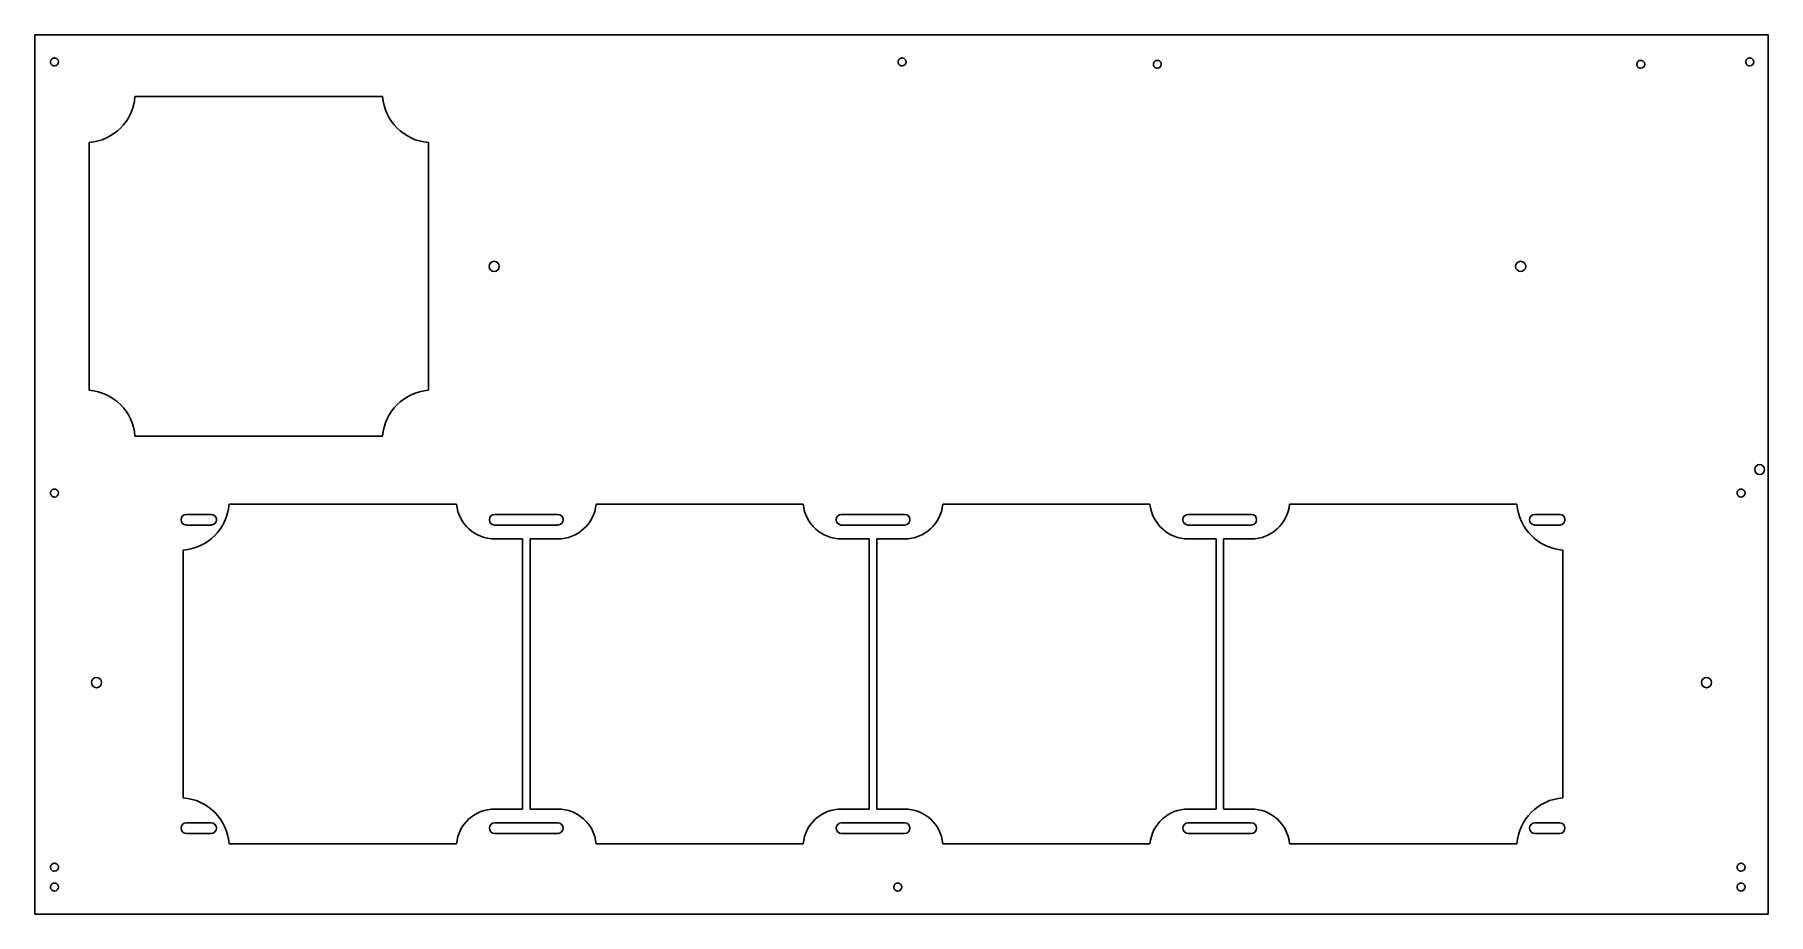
# Model space of a CAD drawing. Header units: millimetres. Extents: x 0 to 700, y -4 to 351.
import ezdxf

# ---------------------------------------------------------------- set-up
doc = ezdxf.new("R2010")
doc.units = ezdxf.units.MM

msp = doc.modelspace()

# ---------------------------------------------------------------- linework, layer by layer
at = {"color": 7, "linetype": 'Continuous', "lineweight": 25}
for p, q in [((700, 351), (0, 351)), ((0, 351), (0, -4)), ((700, -4), (700, 351)), ((140.5, 326), (40.5, 326)), ((22, 307.5), (22, 207.5)), ((159, 207.5), (159, 307.5)), ((40.5, 189), (140.5, 189)), ((170.32, 161.5), (78.5, 161.5)), ((310.32, 161.5), (226.68, 161.5)), ((450.32, 161.5), (366.68, 161.5)), ((598.5, 161.5), (506.68, 161.5)), ((71.25, 157.4), (61.25, 157.4)), ((211.25, 157.4), (185.75, 157.4)), ((351.25, 157.4), (325.75, 157.4)), ((491.25, 157.4), (465.75, 157.4)), ((615.75, 157.4), (605.75, 157.4)), ((61.25, 153.1), (71.25, 153.1)), ((185.75, 153.1), (211.25, 153.1)), ((197, 147.5), (185.75, 147.5)), ((197, 38.5), (197, 147.5)), ((211.25, 147.5), (200, 147.5)), ((200, 147.5), (200, 38.5)), ((325.75, 153.1), (351.25, 153.1)), ((337, 147.5), (325.75, 147.5)), ((337, 38.5), (337, 147.5)), ((351.25, 147.5), (340, 147.5)), ((340, 147.5), (340, 38.5)), ((465.75, 153.1), (491.25, 153.1)), ((477, 147.5), (465.75, 147.5)), ((477, 38.5), (477, 147.5)), ((491.25, 147.5), (480, 147.5)), ((480, 147.5), (480, 38.5)), ((605.75, 153.1), (615.75, 153.1)), ((60, 143), (60, 43)), ((617, 43), (617, 143)), ((185.75, 38.5), (197, 38.5)), ((200, 38.5), (211.25, 38.5)), ((325.75, 38.5), (337, 38.5)), ((340, 38.5), (351.25, 38.5)), ((465.75, 38.5), (477, 38.5)), ((480, 38.5), (491.25, 38.5)), ((71.25, 32.9), (61.25, 32.9)), ((61.25, 28.6), (71.25, 28.6)), ((211.25, 32.9), (185.75, 32.9)), ((185.75, 28.6), (211.25, 28.6)), ((351.25, 32.9), (325.75, 32.9)), ((325.75, 28.6), (351.25, 28.6)), ((491.25, 32.9), (465.75, 32.9)), ((465.75, 28.6), (491.25, 28.6)), ((615.75, 32.9), (605.75, 32.9)), ((605.75, 28.6), (615.75, 28.6)), ((78.5, 24.5), (170.32, 24.5)), ((226.68, 24.5), (310.32, 24.5)), ((366.68, 24.5), (450.32, 24.5)), ((506.68, 24.5), (598.5, 24.5)), ((0, -4), (700, -4))]:
    msp.add_line(p, q, dxfattribs=at)
for centre, radius in [((185.5, 257.5), 2.05), ((600, 257.5), 2.05), ((696.5, 175.5), 2), ((25, 89.5), 2.05), ((675, 89.5), 2.05)]:
    msp.add_circle(centre, radius, dxfattribs=at)
for centre, radius, start, end in [((8, 340), 1.6, 270, 0), ((350.25, 340), 1.6, 270, 360), ((453.3, 339.05), 1.6, 270, 360), ((648.5, 339.05), 1.6, 270, 360), ((692.5, 340), 1.6, 270, 0), ((20.5, 327.5), 20.06, 274.28915, 355.71085), ((160.5, 327.5), 20.06, 184.28915, 265.71085), ((20.5, 187.5), 20.06, 4.28915, 85.71085), ((160.5, 187.5), 20.06, 94.28915, 175.71085), ((8, 166), 1.6, 270, 0), ((58.5, 163), 20.06, 274.28915, 355.71085), ((185.75, 163), 15.5, 185.55344, 270), ((211.25, 163), 15.5, 270, 354.44656), ((325.75, 163), 15.5, 185.55344, 270), ((351.25, 163), 15.5, 270, 354.44656), ((465.75, 163), 15.5, 185.55344, 270), ((491.25, 163), 15.5, 270, 354.44656), ((618.5, 163), 20.06, 184.28915, 265.71085), ((689, 166), 1.6, 270, 0), ((61.25, 155.25), 2.15, 90, 270), ((71.25, 155.25), 2.15, 270, 90), ((185.75, 155.25), 2.15, 90, 270), ((211.25, 155.25), 2.15, 270, 90), ((325.75, 155.25), 2.15, 90, 270), ((351.25, 155.25), 2.15, 270, 90), ((465.75, 155.25), 2.15, 90, 270), ((491.25, 155.25), 2.15, 270, 90), ((605.75, 155.25), 2.15, 90, 270), ((615.75, 155.25), 2.15, 270, 90), ((58.5, 23), 20.06, 4.28915, 85.71085), ((618.5, 23), 20.06, 94.28915, 175.71085), ((185.75, 23), 15.5, 90, 174.44656), ((211.25, 23), 15.5, 5.55344, 90), ((325.75, 23), 15.5, 90, 174.44656), ((351.25, 23), 15.5, 5.55344, 90), ((465.75, 23), 15.5, 90, 174.44656), ((491.25, 23), 15.5, 5.55344, 90), ((61.25, 30.75), 2.15, 90, 270), ((71.25, 30.75), 2.15, 270, 90), ((185.75, 30.75), 2.15, 90, 270), ((211.25, 30.75), 2.15, 270, 90), ((325.75, 30.75), 2.15, 90, 270), ((351.25, 30.75), 2.15, 270, 90), ((465.75, 30.75), 2.15, 90, 270), ((491.25, 30.75), 2.15, 270, 90), ((605.75, 30.75), 2.15, 90, 270), ((615.75, 30.75), 2.15, 270, 90), ((8, 15), 1.6, 270, 0), ((689, 15), 1.6, 270, 360), ((8, 7), 1.6, 270, 0), ((348.5, 7), 1.6, 270, 0), ((689, 7), 1.6, 270, 360)]:
    msp.add_arc(centre, radius, start, end, dxfattribs=at)
for points, knots in [([(8, 341.6), (7.96, 341.6), (7.88, 341.6), (7.76, 341.58), (7.64, 341.56), (7.52, 341.53), (7.35, 341.47), (7.11, 341.35), (6.86, 341.14), (6.65, 340.88), (6.52, 340.63), (6.45, 340.4), (6.41, 340.2), (6.4, 340.07), (6.4, 340)], [0, 0, 0, 0, 0.048293, 0.096182, 0.143943, 0.191853, 0.240187, 0.370061, 0.50005, 0.629936, 0.759912, 0.840138, 0.919739, 1, 1, 1, 1]), ([(6.4, 340), (6.4, 339.96), (6.4, 339.88), (6.42, 339.76), (6.44, 339.64), (6.47, 339.52), (6.53, 339.35), (6.65, 339.12), (6.86, 338.86), (7.11, 338.65), (7.37, 338.52), (7.6, 338.45), (7.8, 338.41), (7.93, 338.4), (8, 338.4)], [0, 0, 0, 0, 0.048301, 0.096194, 0.143955, 0.191861, 0.240187, 0.370073, 0.50005, 0.629923, 0.759912, 0.840127, 0.919728, 1, 1, 1, 1]), ([(9.6, 340), (9.6, 340.04), (9.6, 340.12), (9.58, 340.24), (9.56, 340.36), (9.53, 340.48), (9.47, 340.65), (9.35, 340.88), (9.14, 341.14), (8.89, 341.35), (8.63, 341.48), (8.4, 341.55), (8.2, 341.59), (8.07, 341.6), (8, 341.6)], [0, 0, 0, 0, 0.0483007, 0.0961939, 0.1439549, 0.191861, 0.2401872, 0.3700731, 0.5000496, 0.6299234, 0.7599118, 0.8401267, 0.9197283, 1, 1, 1, 1]), ([(350.25, 341.6), (350.21, 341.6), (350.13, 341.6), (350.01, 341.58), (349.89, 341.56), (349.77, 341.53), (349.6, 341.47), (349.36, 341.35), (349.11, 341.14), (348.9, 340.88), (348.77, 340.63), (348.7, 340.4), (348.66, 340.2), (348.65, 340.07), (348.65, 340)], [0, 0, 0, 0, 0.048293, 0.096182, 0.143943, 0.191853, 0.240187, 0.370061, 0.50005, 0.629936, 0.759912, 0.840138, 0.919739, 1, 1, 1, 1]), ([(348.65, 340), (348.65, 339.96), (348.65, 339.88), (348.67, 339.76), (348.69, 339.64), (348.72, 339.52), (348.78, 339.35), (348.9, 339.12), (349.11, 338.86), (349.36, 338.65), (349.62, 338.52), (349.85, 338.45), (350.05, 338.41), (350.18, 338.4), (350.25, 338.4)], [0, 0, 0, 0, 0.048301, 0.096194, 0.143955, 0.191861, 0.240187, 0.370073, 0.50005, 0.629923, 0.759912, 0.840127, 0.919728, 1, 1, 1, 1]), ([(351.85, 340), (351.85, 340.04), (351.85, 340.12), (351.83, 340.24), (351.81, 340.36), (351.78, 340.48), (351.72, 340.65), (351.6, 340.88), (351.39, 341.14), (351.14, 341.35), (350.88, 341.48), (350.65, 341.55), (350.45, 341.59), (350.32, 341.6), (350.25, 341.6)], [0, 0, 0, 0, 0.048301, 0.096194, 0.143955, 0.191861, 0.240187, 0.370073, 0.50005, 0.629923, 0.759912, 0.840127, 0.919728, 1, 1, 1, 1]), ([(453.3, 340.65), (453.26, 340.65), (453.18, 340.65), (453.06, 340.63), (452.94, 340.61), (452.82, 340.58), (452.65, 340.52), (452.41, 340.4), (452.16, 340.19), (451.95, 339.93), (451.82, 339.68), (451.75, 339.45), (451.71, 339.25), (451.7, 339.12), (451.7, 339.05)], [0, 0, 0, 0, 0.048293, 0.096182, 0.143943, 0.191853, 0.240187, 0.370061, 0.50005, 0.629936, 0.759912, 0.840138, 0.919739, 1, 1, 1, 1]), ([(451.7, 339.05), (451.7, 339.01), (451.7, 338.93), (451.72, 338.81), (451.74, 338.69), (451.77, 338.57), (451.83, 338.4), (451.95, 338.17), (452.16, 337.91), (452.41, 337.7), (452.67, 337.57), (452.9, 337.5), (453.1, 337.46), (453.23, 337.45), (453.3, 337.45)], [0, 0, 0, 0, 0.048301, 0.096194, 0.143955, 0.191861, 0.240187, 0.370073, 0.50005, 0.629923, 0.759912, 0.840127, 0.919728, 1, 1, 1, 1]), ([(454.9, 339.05), (454.9, 339.09), (454.9, 339.17), (454.88, 339.29), (454.86, 339.41), (454.83, 339.53), (454.77, 339.7), (454.65, 339.93), (454.44, 340.19), (454.19, 340.4), (453.93, 340.53), (453.7, 340.6), (453.5, 340.64), (453.37, 340.65), (453.3, 340.65)], [0, 0, 0, 0, 0.048301, 0.096194, 0.143955, 0.191861, 0.240187, 0.370073, 0.50005, 0.629923, 0.759912, 0.840127, 0.919728, 1, 1, 1, 1]), ([(648.5, 340.65), (648.46, 340.65), (648.38, 340.65), (648.26, 340.63), (648.14, 340.61), (648.02, 340.58), (647.85, 340.52), (647.61, 340.4), (647.36, 340.19), (647.15, 339.93), (647.02, 339.68), (646.95, 339.45), (646.91, 339.25), (646.9, 339.12), (646.9, 339.05)], [0, 0, 0, 0, 0.048293, 0.096182, 0.143943, 0.191853, 0.240187, 0.370061, 0.50005, 0.629936, 0.759912, 0.840138, 0.919739, 1, 1, 1, 1]), ([(646.9, 339.05), (646.9, 339.01), (646.9, 338.93), (646.92, 338.81), (646.94, 338.69), (646.97, 338.57), (647.03, 338.4), (647.15, 338.17), (647.36, 337.91), (647.61, 337.7), (647.87, 337.57), (648.1, 337.5), (648.3, 337.46), (648.43, 337.45), (648.5, 337.45)], [0, 0, 0, 0, 0.048301, 0.096194, 0.143955, 0.191861, 0.240187, 0.370073, 0.50005, 0.629923, 0.759912, 0.840127, 0.919728, 1, 1, 1, 1]), ([(650.1, 339.05), (650.1, 339.09), (650.1, 339.17), (650.08, 339.29), (650.06, 339.41), (650.03, 339.53), (649.97, 339.7), (649.85, 339.93), (649.64, 340.19), (649.39, 340.4), (649.13, 340.53), (648.9, 340.6), (648.7, 340.64), (648.57, 340.65), (648.5, 340.65)], [0, 0, 0, 0, 0.048301, 0.096194, 0.143955, 0.191861, 0.240187, 0.370073, 0.50005, 0.629923, 0.759912, 0.840127, 0.919728, 1, 1, 1, 1]), ([(692.5, 341.6), (692.46, 341.6), (692.38, 341.6), (692.26, 341.58), (692.14, 341.56), (692.02, 341.53), (691.85, 341.47), (691.61, 341.35), (691.36, 341.14), (691.15, 340.88), (691.02, 340.63), (690.95, 340.4), (690.91, 340.2), (690.9, 340.07), (690.9, 340)], [0, 0, 0, 0, 0.048293, 0.096182, 0.143943, 0.191853, 0.240187, 0.370061, 0.50005, 0.629936, 0.759912, 0.840138, 0.919739, 1, 1, 1, 1]), ([(690.9, 340), (690.9, 339.96), (690.9, 339.88), (690.92, 339.76), (690.94, 339.64), (690.97, 339.52), (691.03, 339.35), (691.15, 339.12), (691.36, 338.86), (691.61, 338.65), (691.87, 338.52), (692.1, 338.45), (692.3, 338.41), (692.43, 338.4), (692.5, 338.4)], [0, 0, 0, 0, 0.048301, 0.096194, 0.143955, 0.191861, 0.240187, 0.370073, 0.50005, 0.629923, 0.759912, 0.840127, 0.919728, 1, 1, 1, 1]), ([(694.1, 340), (694.1, 340.04), (694.1, 340.12), (694.08, 340.24), (694.06, 340.36), (694.03, 340.48), (693.97, 340.65), (693.85, 340.88), (693.64, 341.14), (693.39, 341.35), (693.13, 341.48), (692.9, 341.55), (692.7, 341.59), (692.57, 341.6), (692.5, 341.6)], [0, 0, 0, 0, 0.048301, 0.096194, 0.143955, 0.191861, 0.240187, 0.370073, 0.50005, 0.629923, 0.759912, 0.840127, 0.919728, 1, 1, 1, 1]), ([(8, 167.6), (7.96, 167.6), (7.88, 167.6), (7.76, 167.58), (7.64, 167.56), (7.52, 167.53), (7.35, 167.47), (7.11, 167.35), (6.86, 167.14), (6.65, 166.88), (6.52, 166.63), (6.45, 166.4), (6.41, 166.2), (6.4, 166.07), (6.4, 166)], [0, 0, 0, 0, 0.048293, 0.096182, 0.143943, 0.191853, 0.240187, 0.370061, 0.50005, 0.629936, 0.759912, 0.840138, 0.919739, 1, 1, 1, 1]), ([(6.4, 166), (6.4, 165.96), (6.4, 165.88), (6.42, 165.76), (6.44, 165.64), (6.47, 165.52), (6.53, 165.35), (6.65, 165.12), (6.86, 164.86), (7.11, 164.65), (7.37, 164.52), (7.6, 164.45), (7.8, 164.41), (7.93, 164.4), (8, 164.4)], [0, 0, 0, 0, 0.0483007, 0.0961939, 0.1439549, 0.191861, 0.2401872, 0.3700731, 0.5000496, 0.6299234, 0.7599118, 0.8401267, 0.9197283, 1, 1, 1, 1]), ([(9.6, 166), (9.6, 166.04), (9.6, 166.12), (9.58, 166.24), (9.56, 166.36), (9.53, 166.48), (9.47, 166.65), (9.35, 166.88), (9.14, 167.14), (8.89, 167.35), (8.63, 167.48), (8.4, 167.55), (8.2, 167.59), (8.07, 167.6), (8, 167.6)], [0, 0, 0, 0, 0.048301, 0.096194, 0.143955, 0.191861, 0.240187, 0.370073, 0.50005, 0.629923, 0.759912, 0.840127, 0.919728, 1, 1, 1, 1]), ([(689, 167.6), (688.96, 167.6), (688.88, 167.6), (688.76, 167.58), (688.64, 167.56), (688.52, 167.53), (688.35, 167.47), (688.11, 167.35), (687.86, 167.14), (687.65, 166.88), (687.52, 166.63), (687.45, 166.4), (687.41, 166.2), (687.4, 166.07), (687.4, 166)], [0, 0, 0, 0, 0.048293, 0.096182, 0.143943, 0.191853, 0.240187, 0.370061, 0.50005, 0.629936, 0.759912, 0.840138, 0.919739, 1, 1, 1, 1]), ([(687.4, 166), (687.4, 165.96), (687.4, 165.88), (687.42, 165.76), (687.44, 165.64), (687.47, 165.52), (687.53, 165.35), (687.65, 165.12), (687.86, 164.86), (688.11, 164.65), (688.37, 164.52), (688.6, 164.45), (688.8, 164.41), (688.93, 164.4), (689, 164.4)], [0, 0, 0, 0, 0.048301, 0.096194, 0.143955, 0.191861, 0.240187, 0.370073, 0.50005, 0.629923, 0.759912, 0.840127, 0.919728, 1, 1, 1, 1]), ([(690.6, 166), (690.6, 166.04), (690.6, 166.12), (690.58, 166.24), (690.56, 166.36), (690.53, 166.48), (690.47, 166.65), (690.35, 166.88), (690.14, 167.14), (689.89, 167.35), (689.63, 167.48), (689.4, 167.55), (689.2, 167.59), (689.07, 167.6), (689, 167.6)], [0, 0, 0, 0, 0.048301, 0.096194, 0.143955, 0.191861, 0.240187, 0.370073, 0.50005, 0.629923, 0.759912, 0.840127, 0.919728, 1, 1, 1, 1]), ([(8, 16.6), (7.96, 16.6), (7.88, 16.6), (7.76, 16.58), (7.64, 16.56), (7.52, 16.53), (7.35, 16.47), (7.11, 16.35), (6.86, 16.14), (6.65, 15.88), (6.52, 15.63), (6.45, 15.4), (6.41, 15.2), (6.4, 15.07), (6.4, 15)], [0, 0, 0, 0, 0.048293, 0.096182, 0.143943, 0.191853, 0.240187, 0.370061, 0.50005, 0.629936, 0.759912, 0.840138, 0.919739, 1, 1, 1, 1]), ([(6.4, 15), (6.4, 14.96), (6.4, 14.88), (6.42, 14.76), (6.44, 14.64), (6.47, 14.52), (6.53, 14.35), (6.65, 14.12), (6.86, 13.86), (7.11, 13.65), (7.37, 13.52), (7.6, 13.45), (7.8, 13.41), (7.93, 13.4), (8, 13.4)], [0, 0, 0, 0, 0.048301, 0.096194, 0.143955, 0.191861, 0.240187, 0.370073, 0.50005, 0.629923, 0.759912, 0.840127, 0.919728, 1, 1, 1, 1]), ([(9.6, 15), (9.6, 15.04), (9.6, 15.12), (9.58, 15.24), (9.56, 15.36), (9.53, 15.48), (9.47, 15.65), (9.35, 15.88), (9.14, 16.14), (8.89, 16.35), (8.63, 16.48), (8.4, 16.55), (8.2, 16.59), (8.07, 16.6), (8, 16.6)], [0, 0, 0, 0, 0.0483007, 0.0961939, 0.1439549, 0.191861, 0.2401872, 0.3700731, 0.5000496, 0.6299234, 0.7599118, 0.8401267, 0.9197283, 1, 1, 1, 1]), ([(689, 16.6), (688.96, 16.6), (688.88, 16.6), (688.76, 16.58), (688.64, 16.56), (688.52, 16.53), (688.35, 16.47), (688.11, 16.35), (687.86, 16.14), (687.65, 15.88), (687.52, 15.63), (687.45, 15.4), (687.41, 15.2), (687.4, 15.07), (687.4, 15)], [0, 0, 0, 0, 0.048293, 0.096182, 0.143943, 0.191853, 0.240187, 0.370061, 0.50005, 0.629936, 0.759912, 0.840138, 0.919739, 1, 1, 1, 1]), ([(687.4, 15), (687.4, 14.96), (687.4, 14.88), (687.42, 14.76), (687.44, 14.64), (687.47, 14.52), (687.53, 14.35), (687.65, 14.12), (687.86, 13.86), (688.11, 13.65), (688.37, 13.52), (688.6, 13.45), (688.8, 13.41), (688.93, 13.4), (689, 13.4)], [0, 0, 0, 0, 0.048301, 0.096194, 0.143955, 0.191861, 0.240187, 0.370073, 0.50005, 0.629923, 0.759912, 0.840127, 0.919728, 1, 1, 1, 1]), ([(690.6, 15), (690.6, 15.04), (690.6, 15.12), (690.58, 15.24), (690.56, 15.36), (690.53, 15.48), (690.47, 15.65), (690.35, 15.88), (690.14, 16.14), (689.89, 16.35), (689.63, 16.48), (689.4, 16.55), (689.2, 16.59), (689.07, 16.6), (689, 16.6)], [0, 0, 0, 0, 0.048301, 0.096194, 0.143955, 0.191861, 0.240187, 0.370073, 0.50005, 0.629923, 0.759912, 0.840127, 0.919728, 1, 1, 1, 1]), ([(8, 8.6), (7.96, 8.6), (7.88, 8.6), (7.76, 8.58), (7.64, 8.56), (7.52, 8.53), (7.35, 8.47), (7.11, 8.35), (6.86, 8.14), (6.65, 7.88), (6.52, 7.63), (6.45, 7.4), (6.41, 7.2), (6.4, 7.07), (6.4, 7)], [0, 0, 0, 0, 0.048293, 0.096182, 0.143943, 0.191853, 0.240187, 0.370061, 0.50005, 0.629936, 0.759912, 0.840138, 0.919739, 1, 1, 1, 1]), ([(6.4, 7), (6.4, 6.96), (6.4, 6.88), (6.42, 6.76), (6.44, 6.64), (6.47, 6.52), (6.53, 6.35), (6.65, 6.12), (6.86, 5.86), (7.11, 5.65), (7.37, 5.52), (7.6, 5.45), (7.8, 5.41), (7.93, 5.4), (8, 5.4)], [0, 0, 0, 0, 0.048301, 0.096194, 0.143955, 0.191861, 0.240187, 0.370073, 0.50005, 0.629923, 0.759912, 0.840127, 0.919728, 1, 1, 1, 1]), ([(9.6, 7), (9.6, 7.04), (9.6, 7.12), (9.58, 7.24), (9.56, 7.36), (9.53, 7.48), (9.47, 7.65), (9.35, 7.88), (9.14, 8.14), (8.89, 8.35), (8.63, 8.48), (8.4, 8.55), (8.2, 8.59), (8.07, 8.6), (8, 8.6)], [0, 0, 0, 0, 0.048301, 0.096194, 0.143955, 0.191861, 0.240187, 0.370073, 0.50005, 0.629923, 0.759912, 0.840127, 0.919728, 1, 1, 1, 1]), ([(348.5, 8.6), (348.46, 8.6), (348.38, 8.6), (348.26, 8.58), (348.14, 8.56), (348.02, 8.53), (347.85, 8.47), (347.61, 8.35), (347.36, 8.14), (347.15, 7.88), (347.02, 7.63), (346.95, 7.4), (346.91, 7.2), (346.9, 7.07), (346.9, 7)], [0, 0, 0, 0, 0.048293, 0.096182, 0.143943, 0.191853, 0.240187, 0.370061, 0.50005, 0.629936, 0.759912, 0.840138, 0.919739, 1, 1, 1, 1]), ([(346.9, 7), (346.9, 6.96), (346.9, 6.88), (346.92, 6.76), (346.94, 6.64), (346.97, 6.52), (347.03, 6.35), (347.15, 6.12), (347.36, 5.86), (347.61, 5.65), (347.87, 5.52), (348.1, 5.45), (348.3, 5.41), (348.43, 5.4), (348.5, 5.4)], [0, 0, 0, 0, 0.048301, 0.096194, 0.143955, 0.191861, 0.240187, 0.370073, 0.50005, 0.629923, 0.759912, 0.840127, 0.919728, 1, 1, 1, 1]), ([(350.1, 7), (350.1, 7.04), (350.1, 7.12), (350.08, 7.24), (350.06, 7.36), (350.03, 7.48), (349.97, 7.65), (349.85, 7.88), (349.64, 8.14), (349.39, 8.35), (349.13, 8.48), (348.9, 8.55), (348.7, 8.59), (348.57, 8.6), (348.5, 8.6)], [0, 0, 0, 0, 0.048301, 0.096194, 0.143955, 0.191861, 0.240187, 0.370073, 0.50005, 0.629923, 0.759912, 0.840127, 0.919728, 1, 1, 1, 1]), ([(689, 8.6), (688.96, 8.6), (688.88, 8.6), (688.76, 8.58), (688.64, 8.56), (688.52, 8.53), (688.35, 8.47), (688.11, 8.35), (687.86, 8.14), (687.65, 7.88), (687.52, 7.63), (687.45, 7.4), (687.41, 7.2), (687.4, 7.07), (687.4, 7)], [0, 0, 0, 0, 0.048293, 0.096182, 0.143943, 0.191853, 0.240187, 0.370061, 0.50005, 0.629936, 0.759912, 0.840138, 0.919739, 1, 1, 1, 1]), ([(687.4, 7), (687.4, 6.96), (687.4, 6.88), (687.42, 6.76), (687.44, 6.64), (687.47, 6.52), (687.53, 6.35), (687.65, 6.12), (687.86, 5.86), (688.11, 5.65), (688.37, 5.52), (688.6, 5.45), (688.8, 5.41), (688.93, 5.4), (689, 5.4)], [0, 0, 0, 0, 0.048301, 0.096194, 0.143955, 0.191861, 0.240187, 0.370073, 0.50005, 0.629923, 0.759912, 0.840127, 0.919728, 1, 1, 1, 1]), ([(690.6, 7), (690.6, 7.04), (690.6, 7.12), (690.58, 7.24), (690.56, 7.36), (690.53, 7.48), (690.47, 7.65), (690.35, 7.88), (690.14, 8.14), (689.89, 8.35), (689.63, 8.48), (689.4, 8.55), (689.2, 8.59), (689.07, 8.6), (689, 8.6)], [0, 0, 0, 0, 0.048301, 0.096194, 0.143955, 0.191861, 0.240187, 0.370073, 0.50005, 0.629923, 0.759912, 0.840127, 0.919728, 1, 1, 1, 1])]:
    msp.add_open_spline(points, degree=3, knots=knots, dxfattribs=at)

doc.saveas('drawing.dxf')
